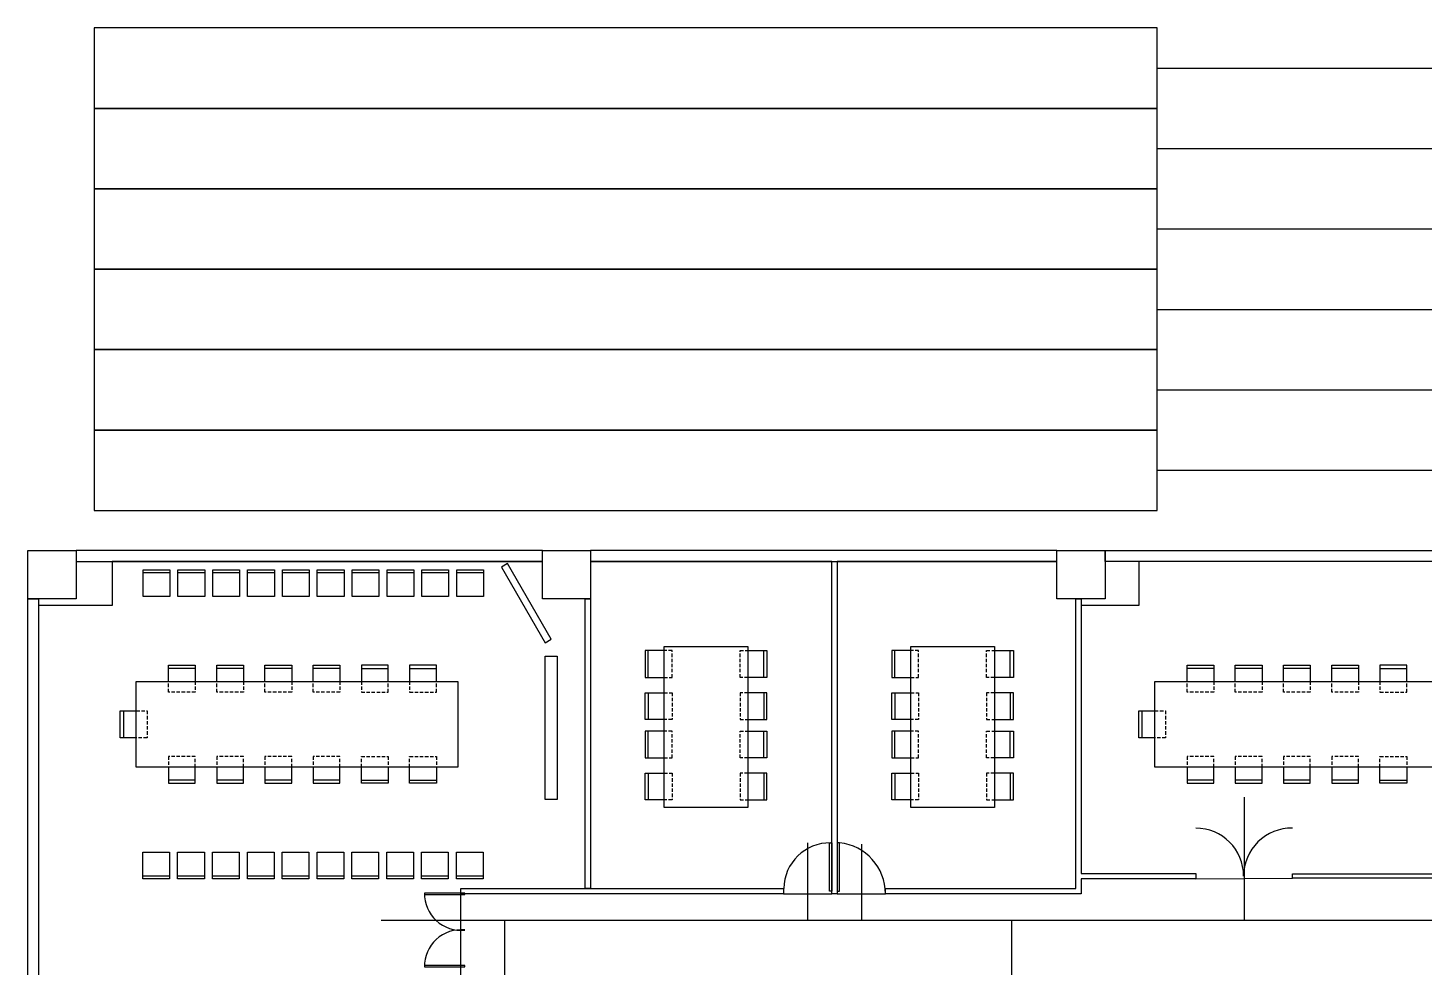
# Model space of a CAD drawing. Header units: centimetres. Extents: x -586 to 10005, y 2072 to 5664.
# Drawn here: x -585 to 2020, y 3870 to 5622 of the extents above; entities that cross this region are included whole.
import ezdxf

# ---------------------------------------------------------------- set-up
doc = ezdxf.new("R2010")
doc.units = ezdxf.units.CM
doc.header["$MEASUREMENT"] = 0
doc.linetypes.add('DASHED2', pattern=[9.525, 6.35, -3.175])
for name, color, linetype in [('Doors', 4, 'Continuous'), ('Entrance', 50, 'Continuous'), ('Furnitures', 7, 'Continuous'), ('Meeting rooms', 1, 'Continuous'), ('Path', 3, 'Continuous'), ('Walls', 6, 'Continuous')]:
    doc.layers.add(name, color=color, linetype=linetype)

msp = doc.modelspace()

# ---------------------------------------------------------------- linework, layer by layer
at = {"layer": 'Doors'}
for points in [[(910.1, 4102.2), (914.5, 4102.2), (914.5, 4012.2), (910.1, 4012.2)], [(924.5, 4012.2), (928.9, 4012.2), (928.9, 4102.2), (924.5, 4102.2)], [(229.5, 4008.6), (154.5, 4008.6), (154.5, 4005.6), (229.5, 4005.6)], [(229.5, 3873.6), (154.5, 3873.6), (154.5, 3870.6), (229.5, 3870.6)]]:
    msp.add_lwpolyline(points, close=True, dxfattribs=at)
for centre, radius, start, end in [((1593.4, 4040.2), 89.4, 0, 90), ((1772.3, 4040.2), 89.4, 89.039, 180), ((911.2, 4015.7), 86.5, 89.2714, 179.0058), ((919, 4007.2), 95.5, 0, 84.041), ((222.4, 4007.1), 67.9, 178.7337, 276.0382), ((222.4, 3872.1), 67.9, 83.9618, 181.2663)]:
    msp.add_arc(centre, radius, start, end, dxfattribs=at)
at = {"layer": 'Entrance'}
for points in [[(1521.8, 5622.2), (-462.1, 5622.2), (-462.1, 5472.2), (1521.8, 5472.2)], [(1521.8, 5472.2), (-462.1, 5472.2), (-462.1, 5322.2), (1521.8, 5322.2)], [(1521.8, 5322.2), (-462.1, 5322.2), (-462.1, 5172.2), (1521.8, 5172.2)], [(1521.8, 5172.2), (-462.1, 5172.2), (-462.1, 5022.2), (1521.8, 5022.2)], [(1521.8, 5022.2), (-462.1, 5022.2), (-462.1, 4872.2), (1521.8, 4872.2)], [(1521.8, 4872.2), (-462.1, 4872.2), (-462.1, 4722.2), (1521.8, 4722.2)]]:
    msp.add_lwpolyline(points, close=True, dxfattribs=at)
at = {"layer": 'Furnitures'}
for points in [[(-370.5, 4611.7), (-320.5, 4611.7), (-320.5, 4561.7), (-370.5, 4561.7)], [(-370.5, 4611.7), (-320.5, 4611.7), (-320.5, 4605.8), (-370.5, 4605.8)], [(-305.5, 4611.7), (-255.5, 4611.7), (-255.5, 4561.7), (-305.5, 4561.7)], [(-305.5, 4611.7), (-255.5, 4611.7), (-255.5, 4605.8), (-305.5, 4605.8)], [(-240.5, 4611.7), (-190.5, 4611.7), (-190.5, 4561.7), (-240.5, 4561.7)], [(-240.5, 4611.7), (-190.5, 4611.7), (-190.5, 4605.8), (-240.5, 4605.8)], [(-175.5, 4611.7), (-125.5, 4611.7), (-125.5, 4561.7), (-175.5, 4561.7)], [(-175.5, 4611.7), (-125.5, 4611.7), (-125.5, 4605.8), (-175.5, 4605.8)], [(-110.5, 4611.7), (-60.5, 4611.7), (-60.5, 4561.7), (-110.5, 4561.7)], [(-110.5, 4611.7), (-60.5, 4611.7), (-60.5, 4605.8), (-110.5, 4605.8)], [(-45.5, 4611.7), (4.5, 4611.7), (4.5, 4561.7), (-45.5, 4561.7)], [(-45.5, 4611.7), (4.5, 4611.7), (4.5, 4605.8), (-45.5, 4605.8)], [(19.5, 4611.7), (69.5, 4611.7), (69.5, 4561.7), (19.5, 4561.7)], [(19.5, 4611.7), (69.5, 4611.7), (69.5, 4605.8), (19.5, 4605.8)], [(84.5, 4611.7), (134.5, 4611.7), (134.5, 4561.7), (84.5, 4561.7)], [(84.5, 4611.7), (134.5, 4611.7), (134.5, 4605.8), (84.5, 4605.8)], [(149.5, 4611.7), (199.5, 4611.7), (199.5, 4561.7), (149.5, 4561.7)], [(149.5, 4611.7), (199.5, 4611.7), (199.5, 4605.8), (149.5, 4605.8)], [(214.5, 4611.7), (264.5, 4611.7), (264.5, 4561.7), (214.5, 4561.7)], [(214.5, 4611.7), (264.5, 4611.7), (264.5, 4605.8), (214.5, 4605.8)], [(298, 4616.6), (379.5, 4475.4), (390.8, 4481.9), (309.3, 4623.1)], [(601.7, 4468.2), (757.7, 4468.2), (757.7, 4168.2), (601.7, 4168.2)], [(1061.7, 4468.2), (1217.7, 4468.2), (1217.7, 4168.2), (1061.7, 4168.2)], [(379.5, 4182.9), (379.5, 4450.4), (402, 4450.4), (402, 4182.9)], [(-383.3, 4243.3), (-383.3, 4403.3), (216.7, 4403.3), (216.7, 4243.3)], [(1517.2, 4243.3), (1517.2, 4403.3), (2117.2, 4403.3), (2117.2, 4243.3)], [(-321.1, 4034.9), (-371.1, 4034.9), (-371.1, 4084.9), (-321.1, 4084.9)], [(-256.1, 4034.9), (-306.1, 4034.9), (-306.1, 4084.9), (-256.1, 4084.9)], [(-191.1, 4034.9), (-241.1, 4034.9), (-241.1, 4084.9), (-191.1, 4084.9)], [(-126.1, 4034.9), (-176.1, 4034.9), (-176.1, 4084.9), (-126.1, 4084.9)], [(-61.1, 4034.9), (-111.1, 4034.9), (-111.1, 4084.9), (-61.1, 4084.9)], [(3.9, 4034.9), (-46.1, 4034.9), (-46.1, 4084.9), (3.9, 4084.9)], [(68.9, 4034.9), (18.9, 4034.9), (18.9, 4084.9), (68.9, 4084.9)], [(133.9, 4034.9), (83.9, 4034.9), (83.9, 4084.9), (133.9, 4084.9)], [(198.9, 4034.9), (148.9, 4034.9), (148.9, 4084.9), (198.9, 4084.9)], [(263.9, 4034.9), (213.9, 4034.9), (213.9, 4084.9), (263.9, 4084.9)], [(-321.1, 4034.9), (-371.1, 4034.9), (-371.1, 4040.7), (-321.1, 4040.7)], [(-256.1, 4034.9), (-306.1, 4034.9), (-306.1, 4040.7), (-256.1, 4040.7)], [(-191.1, 4034.9), (-241.1, 4034.9), (-241.1, 4040.7), (-191.1, 4040.7)], [(-126.1, 4034.9), (-176.1, 4034.9), (-176.1, 4040.7), (-126.1, 4040.7)], [(-61.1, 4034.9), (-111.1, 4034.9), (-111.1, 4040.7), (-61.1, 4040.7)], [(3.9, 4034.9), (-46.1, 4034.9), (-46.1, 4040.7), (3.9, 4040.7)], [(68.9, 4034.9), (18.9, 4034.9), (18.9, 4040.7), (68.9, 4040.7)], [(133.9, 4034.9), (83.9, 4034.9), (83.9, 4040.7), (133.9, 4040.7)], [(198.9, 4034.9), (148.9, 4034.9), (148.9, 4040.7), (198.9, 4040.7)], [(263.9, 4034.9), (213.9, 4034.9), (213.9, 4040.7), (263.9, 4040.7)]]:
    msp.add_lwpolyline(points, close=True, dxfattribs=at)
at = {"layer": 'Furnitures', "linetype": 'ByBlock'}
for points in [[(601.7, 4460.7), (566.3, 4460.7), (566.3, 4410.7), (601.7, 4410.7)], [(572.1, 4410.7), (572.1, 4460.7)], [(757.7, 4460.7), (793.2, 4460.7), (793.2, 4410.7), (757.7, 4410.7)], [(787.4, 4410.7), (787.4, 4460.7)], [(1061.7, 4460.7), (1026.3, 4460.7), (1026.3, 4410.7), (1061.7, 4410.7)], [(1032.1, 4410.7), (1032.1, 4460.7)], [(1217.7, 4460.7), (1253.2, 4460.7), (1253.2, 4410.7), (1217.7, 4410.7)], [(1247.4, 4410.7), (1247.4, 4460.7)], [(-323.3, 4403.3), (-323.3, 4433.3), (-273.3, 4433.3), (-273.3, 4403.3)], [(-233.3, 4403.3), (-233.3, 4433.3), (-183.3, 4433.3), (-183.3, 4403.3)], [(-143.3, 4403.3), (-143.3, 4433.3), (-93.3, 4433.3), (-93.3, 4403.3)], [(-53.3, 4403.3), (-53.3, 4433.3), (-3.3, 4433.3), (-3.3, 4403.3)], [(86.7, 4403.3), (86.7, 4433.3), (36.7, 4433.3), (36.7, 4403.3)], [(176.7, 4403.3), (176.7, 4433.3), (126.7, 4433.3), (126.7, 4403.3)], [(1577.2, 4403.3), (1577.2, 4433.3), (1627.2, 4433.3), (1627.2, 4403.3)], [(1667.2, 4403.3), (1667.2, 4433.3), (1717.2, 4433.3), (1717.2, 4403.3)], [(1757.2, 4403.3), (1757.2, 4433.3), (1807.2, 4433.3), (1807.2, 4403.3)], [(1847.2, 4403.3), (1847.2, 4433.3), (1897.2, 4433.3), (1897.2, 4403.3)], [(1987.2, 4403.3), (1987.2, 4433.3), (1937.2, 4433.3), (1937.2, 4403.3)], [(-273.3, 4427.5), (-323.3, 4427.5)], [(-183.3, 4427.5), (-233.3, 4427.5)], [(-93.3, 4427.5), (-143.3, 4427.5)], [(-3.3, 4427.5), (-53.3, 4427.5)], [(36.7, 4427.5), (86.7, 4427.5)], [(126.7, 4427.5), (176.7, 4427.5)], [(1627.2, 4427.5), (1577.2, 4427.5)], [(1717.2, 4427.5), (1667.2, 4427.5)], [(1807.2, 4427.5), (1757.2, 4427.5)], [(1897.2, 4427.5), (1847.2, 4427.5)], [(1937.2, 4427.5), (1987.2, 4427.5)], [(601.7, 4332.1), (566.3, 4332.1), (566.3, 4382.1), (601.7, 4382.1)], [(572.1, 4382.1), (572.1, 4332.1)], [(757.7, 4332.1), (793.2, 4332.1), (793.2, 4382.1), (757.7, 4382.1)], [(787.4, 4382.1), (787.4, 4332.1)], [(1061.7, 4332.1), (1026.3, 4332.1), (1026.3, 4382.1), (1061.7, 4382.1)], [(1032.1, 4382.1), (1032.1, 4332.1)], [(1217.7, 4332.1), (1253.2, 4332.1), (1253.2, 4382.1), (1217.7, 4382.1)], [(1247.4, 4382.1), (1247.4, 4332.1)], [(-383.3, 4298.3), (-413.3, 4298.3), (-413.3, 4348.3), (-383.3, 4348.3)], [(-407.4, 4348.3), (-407.4, 4298.3)], [(1517.2, 4298.3), (1487.2, 4298.3), (1487.2, 4348.3), (1517.2, 4348.3)], [(1493, 4348.3), (1493, 4298.3)], [(601.7, 4310.7), (566.3, 4310.7), (566.3, 4260.7), (601.7, 4260.7)], [(572.1, 4260.7), (572.1, 4310.7)], [(757.7, 4310.7), (793.2, 4310.7), (793.2, 4260.7), (757.7, 4260.7)], [(787.4, 4260.7), (787.4, 4310.7)], [(1061.7, 4310.7), (1026.3, 4310.7), (1026.3, 4260.7), (1061.7, 4260.7)], [(1032.1, 4260.7), (1032.1, 4310.7)], [(1217.7, 4310.7), (1253.2, 4310.7), (1253.2, 4260.7), (1217.7, 4260.7)], [(1247.4, 4260.7), (1247.4, 4310.7)], [(-323.3, 4243.3), (-323.3, 4213.3), (-273.3, 4213.3), (-273.3, 4243.3)], [(-233.3, 4243.3), (-233.3, 4213.3), (-183.3, 4213.3), (-183.3, 4243.3)], [(-143.3, 4243.3), (-143.3, 4213.3), (-93.3, 4213.3), (-93.3, 4243.3)], [(-53.3, 4243.3), (-53.3, 4213.3), (-3.3, 4213.3), (-3.3, 4243.3)], [(86.7, 4243.3), (86.7, 4213.3), (36.7, 4213.3), (36.7, 4243.3)], [(176.7, 4243.3), (176.7, 4213.3), (126.7, 4213.3), (126.7, 4243.3)], [(601.7, 4182.1), (566.3, 4182.1), (566.3, 4232.1), (601.7, 4232.1)], [(572.1, 4232.1), (572.1, 4182.1)], [(757.7, 4182.1), (793.2, 4182.1), (793.2, 4232.1), (757.7, 4232.1)], [(787.4, 4232.1), (787.4, 4182.1)], [(1061.7, 4182.1), (1026.3, 4182.1), (1026.3, 4232.1), (1061.7, 4232.1)], [(1032.1, 4232.1), (1032.1, 4182.1)], [(1217.7, 4182.1), (1253.2, 4182.1), (1253.2, 4232.1), (1217.7, 4232.1)], [(1247.4, 4232.1), (1247.4, 4182.1)], [(1577.2, 4243.3), (1577.2, 4213.3), (1627.2, 4213.3), (1627.2, 4243.3)], [(1667.2, 4243.3), (1667.2, 4213.3), (1717.2, 4213.3), (1717.2, 4243.3)], [(1757.2, 4243.3), (1757.2, 4213.3), (1807.2, 4213.3), (1807.2, 4243.3)], [(1847.2, 4243.3), (1847.2, 4213.3), (1897.2, 4213.3), (1897.2, 4243.3)], [(1987.2, 4243.3), (1987.2, 4213.3), (1937.2, 4213.3), (1937.2, 4243.3)], [(-273.3, 4219.1), (-323.3, 4219.1)], [(-183.3, 4219.1), (-233.3, 4219.1)], [(-93.3, 4219.1), (-143.3, 4219.1)], [(-3.3, 4219.1), (-53.3, 4219.1)], [(36.7, 4219.1), (86.7, 4219.1)], [(126.7, 4219.1), (176.7, 4219.1)], [(1627.2, 4219.1), (1577.2, 4219.1)], [(1717.2, 4219.1), (1667.2, 4219.1)], [(1807.2, 4219.1), (1757.2, 4219.1)], [(1897.2, 4219.1), (1847.2, 4219.1)], [(1937.2, 4219.1), (1987.2, 4219.1)]]:
    msp.add_lwpolyline(points, dxfattribs=at)
at = {"layer": 'Furnitures', "linetype": 'DASHED2'}
for points in [[(601.7, 4410.7), (616.3, 4410.7), (616.3, 4460.7), (601.7, 4460.7)], [(757.7, 4410.7), (743.2, 4410.7), (743.2, 4460.7), (757.7, 4460.7)], [(1061.7, 4410.7), (1076.3, 4410.7), (1076.3, 4460.7), (1061.7, 4460.7)], [(1217.7, 4410.7), (1203.2, 4410.7), (1203.2, 4460.7), (1217.7, 4460.7)], [(-273.3, 4403.3), (-273.3, 4383.3), (-323.3, 4383.3), (-323.3, 4403.3)], [(-183.3, 4403.3), (-183.3, 4383.3), (-233.3, 4383.3), (-233.3, 4403.3)], [(-93.3, 4403.3), (-93.3, 4383.3), (-143.3, 4383.3), (-143.3, 4403.3)], [(-3.3, 4403.3), (-3.3, 4383.3), (-53.3, 4383.3), (-53.3, 4403.3)], [(36.7, 4403.3), (36.7, 4383.3), (86.7, 4383.3), (86.7, 4403.3)], [(126.7, 4403.3), (126.7, 4383.3), (176.7, 4383.3), (176.7, 4403.3)], [(1627.2, 4403.3), (1627.2, 4383.3), (1577.2, 4383.3), (1577.2, 4403.3)], [(1717.2, 4403.3), (1717.2, 4383.3), (1667.2, 4383.3), (1667.2, 4403.3)], [(1807.2, 4403.3), (1807.2, 4383.3), (1757.2, 4383.3), (1757.2, 4403.3)], [(1897.2, 4403.3), (1897.2, 4383.3), (1847.2, 4383.3), (1847.2, 4403.3)], [(1937.2, 4403.3), (1937.2, 4383.3), (1987.2, 4383.3), (1987.2, 4403.3)], [(601.7, 4382.1), (616.3, 4382.1), (616.3, 4332.1), (601.7, 4332.1)], [(757.7, 4382.1), (743.2, 4382.1), (743.2, 4332.1), (757.7, 4332.1)], [(1061.7, 4382.1), (1076.3, 4382.1), (1076.3, 4332.1), (1061.7, 4332.1)], [(1217.7, 4382.1), (1203.2, 4382.1), (1203.2, 4332.1), (1217.7, 4332.1)], [(-383.3, 4348.3), (-363.3, 4348.3), (-363.3, 4298.3), (-383.3, 4298.3)], [(1517.2, 4348.3), (1537.2, 4348.3), (1537.2, 4298.3), (1517.2, 4298.3)], [(601.7, 4260.7), (616.3, 4260.7), (616.3, 4310.7), (601.7, 4310.7)], [(757.7, 4260.7), (743.2, 4260.7), (743.2, 4310.7), (757.7, 4310.7)], [(1061.7, 4260.7), (1076.3, 4260.7), (1076.3, 4310.7), (1061.7, 4310.7)], [(1217.7, 4260.7), (1203.2, 4260.7), (1203.2, 4310.7), (1217.7, 4310.7)], [(-273.3, 4243.3), (-273.3, 4263.3), (-323.3, 4263.3), (-323.3, 4243.3)], [(-183.3, 4243.3), (-183.3, 4263.3), (-233.3, 4263.3), (-233.3, 4243.3)], [(-93.3, 4243.3), (-93.3, 4263.3), (-143.3, 4263.3), (-143.3, 4243.3)], [(-3.3, 4243.3), (-3.3, 4263.3), (-53.3, 4263.3), (-53.3, 4243.3)], [(36.7, 4243.3), (36.7, 4263.3), (86.7, 4263.3), (86.7, 4243.3)], [(126.7, 4243.3), (126.7, 4263.3), (176.7, 4263.3), (176.7, 4243.3)], [(1627.2, 4243.3), (1627.2, 4263.3), (1577.2, 4263.3), (1577.2, 4243.3)], [(1717.2, 4243.3), (1717.2, 4263.3), (1667.2, 4263.3), (1667.2, 4243.3)], [(1807.2, 4243.3), (1807.2, 4263.3), (1757.2, 4263.3), (1757.2, 4243.3)], [(1897.2, 4243.3), (1897.2, 4263.3), (1847.2, 4263.3), (1847.2, 4243.3)], [(1937.2, 4243.3), (1937.2, 4263.3), (1987.2, 4263.3), (1987.2, 4243.3)], [(601.7, 4232.1), (616.3, 4232.1), (616.3, 4182.1), (601.7, 4182.1)], [(757.7, 4232.1), (743.2, 4232.1), (743.2, 4182.1), (757.7, 4182.1)], [(1061.7, 4232.1), (1076.3, 4232.1), (1076.3, 4182.1), (1061.7, 4182.1)], [(1217.7, 4232.1), (1203.2, 4232.1), (1203.2, 4182.1), (1217.7, 4182.1)]]:
    msp.add_lwpolyline(points, dxfattribs=at)
at = {"layer": 'Meeting rooms'}
for points in [[(-565.5, 3692.1), (222.4, 3692.2), (222.4, 4017.2), (454.5, 4017.2), (454.5, 4557.1), (374.5, 4557.2), (374.5, 4627.2), (-428, 4627.2), (-428, 4544.7), (-565.5, 4544.7), (-565.5, 3847.2), (-495.9, 3847.2), (-495.9, 3757.2), (-565.5, 3757.2)], [(914.5, 4627.2), (464.5, 4627.2), (464.5, 4557.1), (464, 4557.1), (464, 4017.2), (824, 4017.2), (824, 4007.2), (914.5, 4007.2)], [(1369.5, 4557.2), (1334.5, 4557.2), (1334.5, 4627.2), (924.5, 4627.2), (924.5, 4007.2), (1014.5, 4007.2), (1014.5, 4017.2), (1369.5, 4017.2)], [(2253, 4501.8), (2253, 4545), (2253, 4627.2), (2226.2, 4627.2), (1487.1, 4627.2), (1487.1, 4544.7), (1379.5, 4544.7), (1379.5, 4045.2), (1593.4, 4045.2), (1593.4, 4035.2), (1773.8, 4036.2), (1773.8, 4044.2), (2253, 4044.2)]]:
    msp.add_lwpolyline(points, close=True, dxfattribs=at)
at = {"layer": 'Path'}
for p, q in [((1521.8, 5547.2), (2102.5, 5547.2)), ((1521.8, 5397.2), (2102.5, 5397.2)), ((1521.8, 5247.2), (2102.5, 5247.2)), ((1521.8, 5097.2), (2102.5, 5097.2)), ((1521.8, 4947.2), (2102.5, 4947.2)), ((1521.8, 4797.2), (2102.5, 4797.2)), ((1683.6, 4187.4), (1683.6, 3957.2)), ((869.3, 4102.4), (869.3, 3957.2)), ((969.8, 4099.4), (969.8, 3957.2)), ((6445, 3957.2), (73.8, 3957.2)), ((304.5, 2302), (304.5, 3957.2)), ((1249.5, 3957.2), (1249.5, 2302))]:
    msp.add_line(p, q, dxfattribs=at)
at = {"layer": 'Walls'}
for points in [[(-495.5, 4557.2), (-585.5, 4557.2), (-585.5, 4647.2), (-495.5, 4647.2)], [(374.5, 4627.2), (374.5, 4647.2), (-495.5, 4647.2), (-495.5, 4627.2)], [(464.5, 4557.2), (374.5, 4557.2), (374.5, 4647.2), (464.5, 4647.2)], [(464.5, 4627.2), (1334.5, 4627.2), (1334.5, 4647.2), (464.5, 4647.2)], [(1424.5, 4557.2), (1334.5, 4557.2), (1334.5, 4647.2), (1424.5, 4647.2)], [(2294.5, 4627.2), (2261, 4627.2), (2261, 4036.2), (1773.8, 4036.2), (1773.8, 4044.2), (2253, 4044.2), (2253, 4627.2), (1424.5, 4627.2), (1424.5, 4647.2), (2294.5, 4647.2)], [(924.5, 4007.2), (914.5, 4007.2), (914.5, 4627.2), (924.5, 4627.2)], [(-565.5, 3847.2), (-585.5, 3847.2), (-585.5, 4557.2), (-565.5, 4557.2)], [(464, 4017.2), (454.5, 4017.2), (454.5, 4557.1), (464, 4557.1)], [(1593.4, 4035.2), (1379.5, 4035.2), (1379.5, 4007.2), (1014.5, 4007.2), (1014.5, 4017.2), (1369.5, 4017.2), (1369.5, 4557.2), (1379.5, 4557.2), (1379.5, 4045.2), (1593.4, 4045.2)], [(824, 4007.1), (222.4, 4007.1), (222.4, 4017.2), (824, 4017.2)]]:
    msp.add_lwpolyline(points, close=True, dxfattribs=at)

doc.saveas('drawing.dxf')
